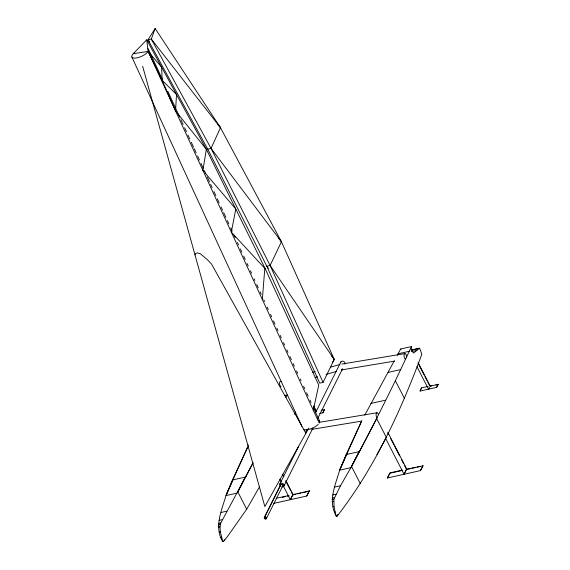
<?xml version="1.0" encoding="UTF-8"?>
<svg xmlns="http://www.w3.org/2000/svg" width="570" height="570" viewBox="0 0 570 570"><rect width="100%" height="100%" fill="white"/><g stroke="black" fill="none" stroke-linecap="round" stroke-linejoin="round"><path stroke-width="0.85" d="M175.617 109.169L176.529 94.556L162.186 80.363L148.136 51.414L146.704 39.807L133.266 53.708L148.136 51.414L161.616 67.182L162.186 80.363L175.51 110.886L176.607 112.254M262.342 299.528L264.836 267.843M259.471 486.88L246.703 509.181L228.178 535.558L223.625 541.365L222.799 541.457L220.319 531.789L219.977 526.865L220.797 522.968L253.173 462.833M411.234 350.08L419.62 348.199L421.857 354.255C400.589 411.291 374.832 467.635 337.319 515.943L336.492 516.035L336.008 515.465L335.082 511.796L334.013 506.367L333.906 499.135L340.497 485.768L351.54 466.531C372.552 427.087 392.794 387.222 411.39 346.581L400.667 348.983L397.24 355.345M223.625 541.365L222.614 541.5C213.878 526.709 221.751 510.364 225.962 495.601L232.467 479.969L248.221 446.025M337.319 515.943L336.307 516.078C327.572 501.279 335.438 484.942 339.656 470.172L346.161 454.547L361.907 420.603M313.279 410.186L318.772 385.099L265.242 268.805L206.361 149.297L146.704 39.807M155.14 28.5L151.321 39.081L211.05 148.4L270.109 265.47L323.055 382.406L319.749 383.147L266.803 266.211L207.744 149.141L148.008 39.822L155.14 28.5L220.469 127.659L281.438 241.751L334.248 359.449L323.055 382.406M294.661 414.383L295.659 411.968M226.454 494.418L233.287 478.985L225.962 495.601L237.163 493.093L252.695 463.289M346.973 453.563L339.656 470.172L350.856 467.671L376.713 418.665L386.296 437.311L376.97 454.639M233.65 478.18L247.409 447.585M361.095 422.163L340.147 468.996M319.706 413.521L322.948 412.794L324.387 409.602L321.209 410.315M427.764 382.071L429.801 386.025L438.23 384.479L436.627 387.365L420.083 391.063L421.529 387.878L428.141 386.396M416.941 366.645L428.604 389.331L429.281 387.828M436.627 387.365L438.074 384.173M207.744 149.141L211.05 148.4L220.469 127.659L151.321 39.081L148.008 39.822L149.71 41.881M283.112 485.583L290.358 499.691L292.403 495.351M385.52 438.216L404.045 474.261L406.431 469.203L423.125 465.811L420.425 470.599L387.336 478.002L389.887 472.901L402.292 470.129M268.356 268.363L266.803 266.211L270.109 265.47L281.438 241.751L211.05 148.4M285.933 397.376L287.095 394.989L284.551 395.559M246.703 509.181L237.854 491.953L245.25 477.111L246.19 476.1M360.397 483.752L351.54 466.531L358.943 451.689L359.877 450.678M195.011 254.947L195.731 253.5L197.306 252.902L200.291 253.728L207.231 259.557L211.534 264.053L305.876 433.307M279.77 484.115L298.388 446.887M305.52 432.623L307.216 429.267M315.531 412.63L340.889 361.929M264.359 517.475L280.839 484.507M264.373 517.553L280.86 484.586M266.382 518.543A1.147 0.884 26.6 0 0 265.235 517.068A1.147 0.884 26.6 0 0 264.494 518.415A1.147 0.884 26.6 0 0 266.382 518.543L282.969 485.476M283.931 486.075L312.909 428.063M317.604 418.736L342.62 368.655M306.738 496.028L309.289 490.927L306.738 496.028L273.65 503.424M420.425 470.599L422.976 465.505M336.884 516.035L337.554 514.746L338.537 514.525M364.757 415.152L394.319 360.774M290.358 499.691L293.073 494.553L285.827 480.453M404.045 474.261L406.759 469.124L387.828 432.295M428.604 389.331L429.445 387.792M322.948 412.794L324.387 409.602M420.083 391.063L421.529 387.878M308.819 428.049L264.843 506.573L142.657 66.298M387.336 478.002L390.037 473.214L401.066 470.742M332.431 362.413L334.248 359.449L270.109 265.47M411.39 346.581L412.067 351.327L413.542 353.03L419.62 348.199M312.652 372.26L315.203 371.533M330.522 367.173L339.877 364.508M314.975 377.554L317.526 376.827M326.033 374.405L336.243 371.498M411.105 349.659L412.253 351.163M411.226 350.158L418.836 348.455M398.074 353.799L409.21 351.305M411.683 351.569L416.884 350.408M388.063 372.409L400.788 369.567M431.875 385.904L430.286 386.261L418.344 363.026M435.843 385.014L438.23 384.479M370.849 403.467L385.555 400.176M232.467 479.969L245.25 477.111M346.161 454.547L358.943 451.689M276.201 498.33L288.605 495.551M292.745 494.632L309.289 490.927M282.293 497.311L285.684 496.555M287.387 496.171L289.083 495.793M292.474 495.038L295.866 494.276M297.568 493.898L300.96 493.136M302.656 492.758L306.047 491.995M307.75 491.618L309.446 491.24M407.009 469.416L410.4 468.661M412.096 468.276L415.494 467.521M417.19 467.144L420.582 466.381M221.124 512.459L226.803 511.19M334.818 487.036L340.497 485.768M219.108 520.346L222.3 519.633M332.802 494.924L335.994 494.211M218.502 523.481L220.797 522.968M332.196 498.059L334.483 497.546M218.317 524.977L220.212 524.557M332.004 499.555L333.906 499.135M218.481 527.2L219.977 526.865M332.175 501.778L333.671 501.443M219.436 531.988L220.319 531.789M333.129 506.566L334.013 506.367M220.989 537.311L221.388 537.225M334.676 511.889L335.082 511.796M223.868 540.168L224.844 539.947M341.943 364.045L404.878 353.614M342.05 369.837L394.49 361.138M319.592 422.284L376.913 412.78M311.883 429.367L361.387 421.159M265.242 268.805L231.313 232.125L235.802 209.055L205.15 173.024M204.017 171.691L202.884 170.359L206.361 149.297L177.712 113.629M217.633 124.232L220.469 127.659M278.666 238.274L281.438 241.751M331.655 355.865L334.248 359.449M418.017 363.097L424.108 374.953M424.921 376.535L426.951 380.489M400.667 348.983L400.981 349.588M395.359 380.71L404.386 398.266M387.899 433.15L388.704 434.718M390.721 438.636L393.941 444.906M394.746 446.474L399.584 455.879M401.594 459.798L403.61 463.716M404.415 465.284L406.431 469.203M313.6 405.847L316.599 411.683M313.678 406.709L315.709 410.664M282.606 474.183L283.81 476.534M282.271 474.254L283.482 476.606M285.898 481.308L290.728 490.713M291.534 492.28L292.339 493.848M279.891 479.313L281.096 481.664M148.513 49.341L162.279 79.244M167.858 91.364L179.757 117.228M180.875 119.65L183.105 124.495M184.594 127.73L186.454 131.77M187.943 135.005L189.803 139.044M191.292 142.272L193.522 147.124M194.263 148.742L196.123 152.781M197.612 156.016L199.471 160.056M200.961 163.284L203.191 168.136M204.309 170.558L205.798 173.793M207.288 177.021L209.518 181.873M210.629 184.295L212.118 187.53M213.978 191.57L215.838 195.61M217.327 198.844L219.186 202.884M221.046 206.924L222.535 210.159M223.654 212.582L225.884 217.427M227.373 220.661L228.855 223.896M230.722 227.936L232.204 231.163M234.063 235.203L235.182 237.633M237.412 242.478L238.531 244.901M240.39 248.947L241.88 252.175M243.739 256.215L245.228 259.45M247.088 263.49L248.199 265.912M250.43 270.764L251.548 273.187M254.149 278.844L254.897 280.461M256.757 284.501L258.246 287.736M260.105 291.776L261.217 294.198M263.825 299.856L264.565 301.473M267.173 307.13L268.285 309.553M270.522 314.398L271.634 316.827M273.493 320.867L274.982 324.095M276.842 328.142L277.961 330.564M280.191 335.409L281.302 337.839M283.539 342.684L284.651 345.107M286.888 349.959L288 352.381M289.859 356.421L291.348 359.656M293.208 363.696L294.327 366.118M296.557 370.97L297.675 373.393M300.276 379.05L301.017 380.667M303.625 386.325L304.736 388.747M306.596 392.787L308.085 396.022M309.945 400.062L311.063 402.484M313.293 407.329L319.62 421.073M148.136 51.414L319.236 423.139M131.87 57.036L301.858 426.332M318.217 424.394A9.17 3.434 -24.7 0 1 308.406 429.531M307.722 429.666A9.17 3.434 -24.7 0 1 303.639 429.431M318.958 420.396A9.17 3.434 -24.7 0 1 319.713 422.007M147.851 48.671A9.17 3.434 -24.7 0 1 144.417 54.791A9.17 3.434 -24.7 0 1 133.266 57.983A9.17 3.434 -24.7 0 1 134.762 52.419M342.349 369.674A2.864 1.247 80.6 0 1 341.715 369.802M405.519 359.221A2.864 1.247 80.6 0 1 404.059 355.944A2.864 1.247 80.6 0 1 405.206 353.642A2.864 1.247 80.6 0 1 406.666 356.927M312.431 428.868A2.864 1.247 80.6 0 1 312.182 429.21A2.864 1.389 74.1 0 0 312.873 429.053M377.219 418.166A2.864 1.247 80.6 0 1 376.271 413.514A2.864 1.247 80.6 0 1 378.459 414.632M280.319 485.996A2.294 1.774 26.6 0 1 280.924 483.175A2.294 1.774 26.6 0 1 284.074 485.084A2.294 1.774 26.6 0 1 281.601 486.773M340.732 362.848A2.294 1.774 26.6 0 1 343.211 361.23A2.294 1.774 26.6 0 1 344.935 364.08M280.754 484.828A1.147 0.884 26.6 0 1 282.428 484.357A1.147 0.884 26.6 0 1 282.385 485.946M342.527 369.638A2.864 1.389 74.1 0 1 341.822 369.78M281.017 386.766A2.864 1.389 74.1 0 1 279.514 383.09A2.864 1.389 74.1 0 1 281.103 381.693M248.185 445.234A2.864 1.389 74.1 0 1 247.95 444.522M264.466 518.273A1.147 0.884 26.6 0 0 266.368 518.643A1.147 0.884 26.6 0 0 265.456 517.076A1.147 0.884 26.6 0 0 264.466 518.273"/></g></svg>
